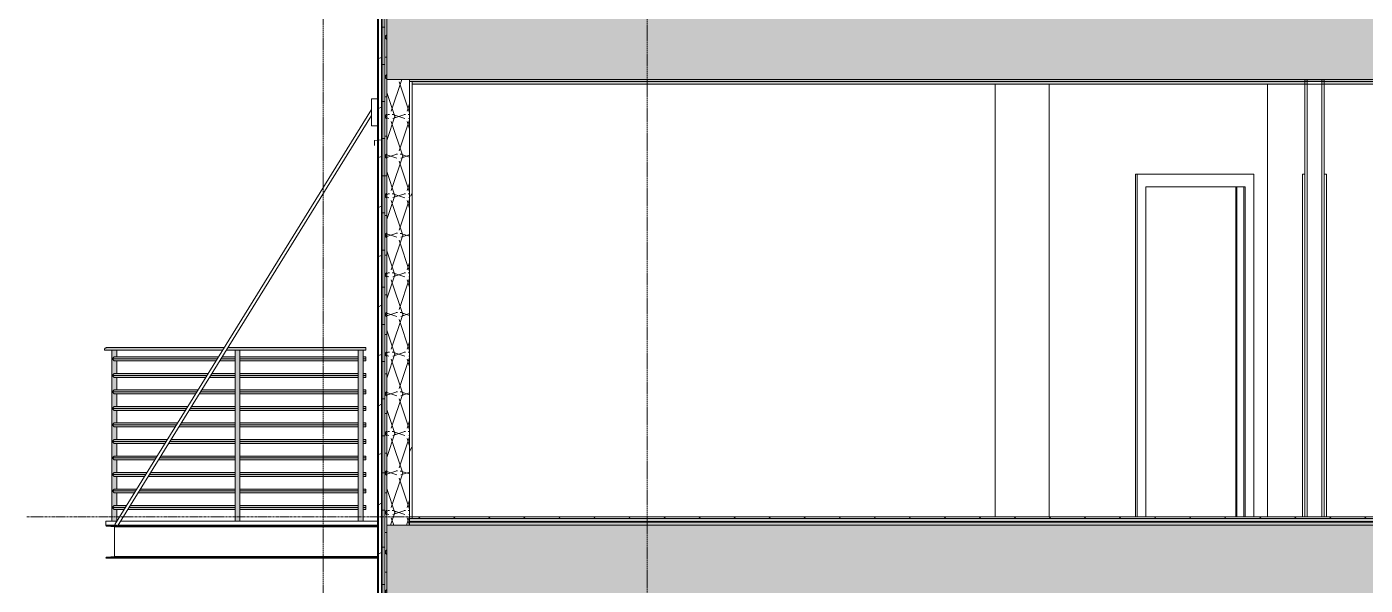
# Model space of a CAD drawing. Header units: inches. Extents: x -4168 to 1483, y -300 to 637.
# Drawn here: x -1138.5 to -814.3, y 119.4 to 254.7 of the extents above; entities that cross this region are included whole.
import ezdxf

# ---------------------------------------------------------------- set-up
doc = ezdxf.new("R2010")
doc.units = ezdxf.units.IN
doc.header["$MEASUREMENT"] = 0
doc.linetypes.add('Dash Dot 3_16_', pattern=[0.3125, 0.1875, -0.0625, 0, -0.0625])
doc.linetypes.add('Grid Line 1_2_', pattern=[0.875, 0.5, -0.125, 0.125, -0.125])
for name, color, linetype, lineweight in [('0-5', 10, 'Continuous', 5), ('0-6', 253, 'Continuous', 9), ('A-ANNO-SYMB-1', 150, 'Dash Dot 3_16_', 9), ('A-DOOR-2', 253, 'Continuous', 9), ('A-DOOR-FRAM-2', 253, 'Continuous', 9), ('A-FLOR-2', 8, 'Continuous', 5), ('A-FLOR-3', 251, 'Continuous', 5), ('A-FLOR-7', 192, 'Continuous', 9), ('A-FLOR-8', 55, 'Continuous', 9), ('A-FLOR-HRAL-1', 55, 'Continuous', 9), ('A-FLOR-HRAL-2', 7, 'Continuous', 9), ('A-FLOR-HRAL-3', 9, 'Continuous', 9), ('A-FLOR-LEVL-1', 51, 'Grid Line 1_2_', 9), ('A-FLOR-MCUT-2', 51, 'Continuous', 9), ('A-FLOR-PATT-1', 45, 'Continuous', 9), ('A-WALL-1', 253, 'Continuous', 9), ('A-WALL-10', 113, 'Continuous', 9), ('A-WALL-2', 53, 'Continuous', 13), ('A-WALL-3', 9, 'Continuous', 9), ('A-WALL-6', 55, 'Continuous', 9), ('A-WALL-7', 251, 'Continuous', 5), ('A-WALL-9', 50, 'Continuous', 9), ('A-WALL-PATT-2', 45, 'Continuous', 9), ('S-BEAM-4', 55, 'Continuous', 9)]:
    doc.layers.add(name, color=color, linetype=linetype, lineweight=lineweight)
pattern_1 = [(161.57, (100.2508, 147.113), (-3.8399538, -1.54e-05), [0, -27.322, 3.034, 0]), (18.43, (99.2908, 147.113), (-3.8399538, 1.54e-05), [0, -27.322, 3.034, 0]), (108.43, (100.2508, 147.113), (1.919622, -9.6005246), [9.106, -21.25]), (71.57, (99.2908, 147.113), (1.919622, 9.6005246), [9.106, -21.25])]
pattern_2 = [(0, (99.771, 146.633), (0, 4.798), []), (315, (99.7708, 146.633), (4.798427, 0), [6.786, -6.786]), (45, (99.7708, 146.633), (4.798427, 0), [6.786, -6.786])]
pattern_3 = [(0, (99.771, 146.633), (30.72, 7.68), [1.267, -21.773, 1.267, -21.773, -122.88]), (0, (99.771, 146.633), (30.72, 7.68), [-46.08, 1.267, -44.813, 1.267, -21.773, -53.76]), (0, (99.771, 146.633), (30.72, 7.68), [-115.2, 1.267, -14.093, 1.267, -37.133]), (120, (111.291, 150.473), (-22.011075, 22.7643), [1.267, -21.773, 1.267, -21.773, -122.88]), (120, (111.291, 150.473), (-22.011075, 22.7643), [-46.08, 1.267, -44.813, 1.267, -21.773, -53.76]), (120, (111.291, 150.473), (-22.011075, 22.7643), [-115.2, 1.267, -14.093, 1.267, -37.133]), (240, (115.131, 165.833), (-8.708925, -30.4443), [1.267, -21.773, 1.267, -21.773, -122.88]), (240, (115.131, 165.833), (-8.708925, -30.4443), [-46.08, 1.267, -44.813, 1.267, -21.773, -53.76]), (240, (115.131, 165.833), (-8.708925, -30.4443), [-115.2, 1.267, -14.093, 1.267, -37.133])]

# ---------------------------------------------------------------- blocks, each defined once
blk = doc.blocks.new('SWING - SINGLE - FLUSH - SWING - FLUSH - 2-10 x 6-8 - PRIVACY-3983845-BUILDING SECTION - EAST_WEST AT RAMP - LOOKING SOUTH')
at = {"layer": 'A-DOOR-FRAM-2'}
for p, q in [((-11894.06, 136), (-11894.06, 219)), ((-11894.06, 219), (-11893.56, 219)), ((-11888.81, 219), (-11888.31, 219)), ((-11888.31, 219), (-11888.31, 136))]:
    blk.add_line(p, q, dxfattribs=at)
blk = doc.blocks.new('SWING - SINGLE - FLUSH - SWING - FLUSH - 2-10 x 6-8 - PRIVACY-V77-BUILDING SECTION - EAST_WEST AT RAMP - LOOKING SOUTH')
at = {"layer": 'A-DOOR-2'}
blk.add_line((-11910.27, 136), (-11910.27, 216), dxfattribs=at)
at = {"layer": 'A-DOOR-FRAM-2'}
for p, q in [((-11934.49, 136), (-11934.49, 219)), ((-11934.49, 219), (-11934.13, 219)), ((-11934.13, 219), (-11934.13, 136)), ((-11905.85, 219), (-11934.13, 219)), ((-11905.85, 136), (-11905.85, 219)), ((-11932.01, 136), (-11932.01, 216)), ((-11932.01, 216), (-11907.97, 216)), ((-11908.32, 136), (-11908.32, 216)), ((-11907.97, 216), (-11907.97, 136))]:
    blk.add_line(p, q, dxfattribs=at)
blk = doc.blocks.new('CTR - 1st Phase - Unit Layouts_rvt-2-BUILDING SECTION - EAST_WEST AT RAMP - LOOKING SOUTH')
at = {"layer": 'A-WALL-1'}
for p, q in [((-11893.56, 241.87), (-11893.56, 136)), ((-11888.81, 241.87), (-11893.56, 241.87)), ((-11888.81, 136), (-11888.81, 241.87)), ((-11893.56, 136), (-11888.81, 136))]:
    blk.add_line(p, q, dxfattribs=at)
at = {"layer": 'A-WALL-2'}
for p, q in [((-11892.94, 136), (-11892.94, 241.87)), ((-11889.44, 136), (-11889.44, 241.87))]:
    blk.add_line(p, q, dxfattribs=at)
at = {"layer": 'A-WALL-3'}
for p, q in [((-11968.5, 240.87), (-11968.5, 136)), ((-11955.47, 136), (-11955.47, 240.87)), ((-11902.56, 136), (-11902.56, 240.87)), ((-11910, 136), (-11910, 216)), ((-11908.32, 216), (-11908.32, 136))]:
    blk.add_line(p, q, dxfattribs=at)
at = {"layer": '0-6'}
for name in ['SWING - SINGLE - FLUSH - SWING - FLUSH - 2-10 x 6-8 - PRIVACY-V77-BUILDING SECTION - EAST_WEST AT RAMP - LOOKING SOUTH', 'SWING - SINGLE - FLUSH - SWING - FLUSH - 2-10 x 6-8 - PRIVACY-3983845-BUILDING SECTION - EAST_WEST AT RAMP - LOOKING SOUTH']:
    blk.add_blockref(name, (0, 0), dxfattribs=at)
blk = doc.blocks.new('Basic Wall _ EXT - FIBER CEMENT - LARGE - ___-2505162-BUILDING SECTION - EAST_WEST AT RAMP - LOOKING SOUTH')
at = {"layer": 'A-WALL-9'}
blk.add_hatch(color=256, dxfattribs=at).paths.add_polyline_path([(-12118.81, 225.94), (-12118.81, 227.16), (-12118.84, 227.16), (-12118.84, 225.94)], flags=0)
at = {"layer": 'A-WALL-10'}
for p, q in [((-12117.12, 227.34), (-12118.84, 227.19)), ((-12118.84, 227.19), (-12118.84, 225.94)), ((-12118.81, 227.16), (-12117.09, 227.31)), ((-12118.81, 225.94), (-12118.81, 227.16)), ((-12117.09, 229.87), (-12117.12, 229.87)), ((-12117.12, 229.87), (-12117.12, 227.34)), ((-12118.84, 225.94), (-12118.81, 225.94))]:
    blk.add_line(p, q, dxfattribs=at)
at = {"layer": 'A-WALL-6'}
blk.add_line((-12117.09, 227.31), (-12117.09, 229.87), dxfattribs=at)
blk = doc.blocks.new('Railing - Baluster_01-2700443-BUILDING SECTION - EAST_WEST AT RAMP - LOOKING SOUTH')
at = {"layer": 'A-FLOR-HRAL-3'}
blk.add_hatch(color=256, dxfattribs=at).paths.add_polyline_path([(-12151.4, 267), (-12151.4, 308.4), (-12152.58, 308.4), (-12152.58, 267)], flags=0)
at = {"layer": 'A-FLOR-HRAL-1'}
for p, q in [((-12152.58, 267), (-12152.58, 308.4)), ((-12151.4, 308.4), (-12151.4, 267))]:
    blk.add_line(p, q, dxfattribs=at)
blk = doc.blocks.new('Railing - Baluster_01-V139-BUILDING SECTION - EAST_WEST AT RAMP - LOOKING SOUTH')
at = {"layer": 'A-FLOR-HRAL-3'}
blk.add_hatch(color=256, dxfattribs=at).paths.add_polyline_path([(-12182.43, 135), (-12181.25, 135), (-12181.27, 137.8), (-12181.84, 137.8), (-12182.31, 138.28), (-12181.84, 138.75), (-12181.25, 138.75), (-12181.27, 141.8), (-12181.84, 141.8), (-12182.31, 142.28), (-12181.84, 142.75), (-12181.25, 142.75), (-12181.27, 145.8), (-12181.84, 145.8), (-12182.31, 146.28), (-12181.84, 146.75), (-12181.25, 146.75), (-12181.27, 149.8), (-12181.84, 149.8), (-12182.31, 150.28), (-12181.84, 150.75), (-12181.25, 150.75), (-12181.27, 153.8), (-12181.84, 153.8), (-12182.31, 154.28), (-12181.84, 154.75), (-12181.25, 154.75), (-12181.27, 157.8), (-12181.84, 157.8), (-12182.31, 158.28), (-12181.84, 158.75), (-12181.25, 158.75), (-12181.27, 161.8), (-12181.84, 161.8), (-12182.31, 162.28), (-12181.84, 162.75), (-12181.25, 162.75), (-12181.27, 165.8), (-12181.84, 165.8), (-12182.31, 166.28), (-12181.84, 166.75), (-12181.25, 166.75), (-12181.25, 169.8), (-12181.84, 169.8), (-12182.31, 170.28), (-12181.84, 170.75), (-12181.25, 170.75), (-12181.25, 173.8), (-12181.84, 173.8), (-12182.31, 174.28), (-12181.84, 174.75), (-12181.25, 174.75), (-12181.25, 176.4), (-12182.43, 176.4), (-12182.43, 137.8)], flags=0)
at = {"layer": 'A-FLOR-HRAL-1'}
for p, q in [((-12182.43, 176.4), (-12182.43, 135)), ((-12181.25, 174.75), (-12181.25, 176.4)), ((-12181.25, 170.75), (-12181.25, 173.8)), ((-12181.25, 166.75), (-12181.25, 169.8)), ((-12181.25, 162.75), (-12181.25, 165.8)), ((-12181.25, 158.75), (-12181.25, 161.8)), ((-12181.25, 154.75), (-12181.25, 157.8)), ((-12181.25, 150.75), (-12181.25, 153.8)), ((-12181.25, 146.75), (-12181.25, 149.8)), ((-12181.25, 142.75), (-12181.25, 145.8)), ((-12181.25, 138.75), (-12181.25, 141.8)), ((-12181.25, 135), (-12181.25, 137.8))]:
    blk.add_line(p, q, dxfattribs=at)
blk = doc.blocks.new('Railing - Railing-3286869-BUILDING SECTION - EAST_WEST AT RAMP - LOOKING SOUTH')
at = {"layer": 'A-FLOR-HRAL-2'}
h = blk.add_hatch(color=256, dxfattribs=at)
h.paths.add_polyline_path([(-12121.54, 176.53), (-12120.95, 176.53), (-12120.95, 177), (-12154.37, 176.96), (-12154.63, 176.53), (-12122.41, 176.53)], flags=0)
h.paths.add_polyline_path([(-12161.85, 176.53), (-12155.51, 176.53), (-12155.22, 177), (-12183.85, 176.98), (-12184.06, 176.86), (-12184.19, 176.65), (-12184.2, 176.53), (-12181.25, 176.53)], flags=0)
h = blk.add_hatch(color=256, dxfattribs=at)
h.paths.add_polyline_path([(-12184.2, 176.4), (-12155.59, 176.4), (-12155.51, 176.53), (-12184.2, 176.53)], flags=0)
h.paths.add_polyline_path([(-12121.54, 176.4), (-12120.95, 176.4), (-12120.95, 176.53), (-12154.63, 176.53), (-12154.71, 176.4), (-12122.41, 176.4)], flags=0)
h = blk.add_hatch(color=256, dxfattribs=at)
h.paths.add_polyline_path([(-12152.58, 174.28), (-12152.58, 174.75), (-12155.73, 174.75), (-12156.02, 174.28)], flags=0)
h.paths.add_polyline_path([(-12181.25, 174.28), (-12156.91, 174.28), (-12156.61, 174.75), (-12181.84, 174.75), (-12182.31, 174.28)], flags=0)
h.paths.add_polyline_path([(-12120.95, 174.28), (-12120.95, 174.75), (-12121.54, 174.75), (-12121.54, 174.28)], flags=0)
h.paths.add_polyline_path([(-12122.72, 174.28), (-12122.72, 174.75), (-12151.4, 174.75), (-12151.4, 174.28)], flags=0)
h = blk.add_hatch(color=256, dxfattribs=at)
h.paths.add_polyline_path([(-12152.58, 173.8), (-12152.58, 174.28), (-12156.02, 174.28), (-12156.32, 173.8)], flags=0)
h.paths.add_polyline_path([(-12181.25, 173.8), (-12157.2, 173.8), (-12156.91, 174.28), (-12182.31, 174.28), (-12181.84, 173.8)], flags=0)
h.paths.add_polyline_path([(-12120.95, 173.8), (-12120.95, 174.28), (-12121.54, 174.28), (-12121.54, 173.8)], flags=0)
h.paths.add_polyline_path([(-12122.72, 173.8), (-12122.72, 174.28), (-12151.4, 174.28), (-12151.4, 173.8)], flags=0)
h = blk.add_hatch(color=256, dxfattribs=at)
h.paths.add_polyline_path([(-12152.58, 170.28), (-12152.58, 170.75), (-12158.2, 170.75), (-12158.49, 170.28)], flags=0)
h.paths.add_polyline_path([(-12120.95, 170.28), (-12120.95, 170.75), (-12121.54, 170.75), (-12121.54, 170.28)], flags=0)
h.paths.add_polyline_path([(-12181.25, 170.28), (-12159.38, 170.28), (-12159.08, 170.75), (-12181.84, 170.75), (-12182.31, 170.28)], flags=0)
h.paths.add_polyline_path([(-12122.72, 170.28), (-12122.72, 170.75), (-12151.4, 170.75), (-12151.4, 170.28)], flags=0)
h = blk.add_hatch(color=256, dxfattribs=at)
h.paths.add_polyline_path([(-12120.95, 169.8), (-12120.95, 170.28), (-12121.54, 170.28), (-12121.54, 169.8)], flags=0)
h.paths.add_polyline_path([(-12181.84, 169.8), (-12159.67, 169.8), (-12159.38, 170.28), (-12182.31, 170.28)], flags=0)
h.paths.add_polyline_path([(-12151.4, 169.8), (-12122.72, 169.8), (-12122.72, 170.28), (-12151.4, 170.28)], flags=0)
h.paths.add_polyline_path([(-12152.58, 169.8), (-12152.58, 170.28), (-12158.49, 170.28), (-12158.79, 169.8)], flags=0)
h = blk.add_hatch(color=256, dxfattribs=at)
h.paths.add_polyline_path([(-12121.54, 166.28), (-12120.95, 166.28), (-12120.95, 166.75), (-12121.54, 166.75)], flags=0)
h.paths.add_polyline_path([(-12181.67, 166.28), (-12161.85, 166.28), (-12161.55, 166.75), (-12181.84, 166.75), (-12182.31, 166.28)], flags=0)
h.paths.add_polyline_path([(-12151.4, 166.28), (-12122.72, 166.28), (-12122.72, 166.75), (-12151.4, 166.75)], flags=0)
h.paths.add_polyline_path([(-12152.58, 166.28), (-12152.58, 166.75), (-12160.67, 166.75), (-12160.96, 166.28)], flags=0)
h = blk.add_hatch(color=256, dxfattribs=at)
h.paths.add_polyline_path([(-12121.54, 165.8), (-12120.95, 165.8), (-12120.95, 166.28), (-12121.54, 166.28)], flags=0)
h.paths.add_polyline_path([(-12181.84, 165.8), (-12162.14, 165.8), (-12161.85, 166.28), (-12182.31, 166.28)], flags=0)
h.paths.add_polyline_path([(-12151.4, 165.8), (-12122.72, 165.8), (-12122.72, 166.28), (-12151.4, 166.28)], flags=0)
h.paths.add_polyline_path([(-12161.26, 165.8), (-12152.58, 165.8), (-12152.58, 166.28), (-12160.96, 166.28)], flags=0)
h = blk.add_hatch(color=256, dxfattribs=at)
h.paths.add_polyline_path([(-12121.54, 162.28), (-12120.95, 162.28), (-12120.95, 162.75), (-12121.54, 162.75)], flags=0)
h.paths.add_polyline_path([(-12181.67, 162.28), (-12164.32, 162.28), (-12164.02, 162.75), (-12181.84, 162.75), (-12182.31, 162.28)], flags=0)
h.paths.add_polyline_path([(-12151.4, 162.28), (-12122.72, 162.28), (-12122.72, 162.75), (-12151.4, 162.75)], flags=0)
h.paths.add_polyline_path([(-12152.58, 162.28), (-12152.58, 162.75), (-12163.14, 162.75), (-12163.44, 162.28), (-12161.85, 162.28)], flags=0)
h = blk.add_hatch(color=256, dxfattribs=at)
h.paths.add_polyline_path([(-12181.12, 161.8), (-12164.61, 161.8), (-12164.32, 162.28), (-12182.31, 162.28), (-12181.84, 161.8), (-12181.19, 161.8)], flags=0)
h.paths.add_polyline_path([(-12120.95, 161.8), (-12120.95, 162.28), (-12121.54, 162.28), (-12121.54, 161.8)], flags=0)
h.paths.add_polyline_path([(-12122.72, 161.8), (-12122.72, 162.28), (-12151.4, 162.28), (-12151.4, 161.8)], flags=0)
h.paths.add_polyline_path([(-12152.58, 161.8), (-12152.58, 162.28), (-12163.44, 162.28), (-12163.73, 161.8), (-12161.85, 161.8)], flags=0)
h = blk.add_hatch(color=256, dxfattribs=at)
h.paths.add_polyline_path([(-12121.54, 158.28), (-12120.95, 158.28), (-12120.95, 158.75), (-12121.54, 158.75)], flags=0)
h.paths.add_polyline_path([(-12181.67, 158.28), (-12166.79, 158.28), (-12166.49, 158.75), (-12181.84, 158.75), (-12182.31, 158.28)], flags=0)
h.paths.add_polyline_path([(-12151.4, 158.28), (-12122.72, 158.28), (-12122.72, 158.75), (-12151.4, 158.75)], flags=0)
h.paths.add_polyline_path([(-12161.85, 158.28), (-12152.58, 158.28), (-12152.58, 158.75), (-12165.61, 158.75), (-12165.91, 158.28)], flags=0)
h = blk.add_hatch(color=256, dxfattribs=at)
h.paths.add_polyline_path([(-12121.54, 157.8), (-12120.95, 157.8), (-12120.95, 158.28), (-12121.54, 158.28)], flags=0)
h.paths.add_polyline_path([(-12181.67, 157.8), (-12167.08, 157.8), (-12166.79, 158.28), (-12182.31, 158.28), (-12181.84, 157.8)], flags=0)
h.paths.add_polyline_path([(-12151.4, 157.8), (-12122.72, 157.8), (-12122.72, 158.28), (-12151.4, 158.28)], flags=0)
h.paths.add_polyline_path([(-12161.85, 157.8), (-12152.58, 157.8), (-12152.58, 158.28), (-12165.91, 158.28), (-12166.2, 157.8)], flags=0)
h = blk.add_hatch(color=256, dxfattribs=at)
h.paths.add_polyline_path([(-12181.12, 154.28), (-12169.26, 154.28), (-12168.97, 154.75), (-12181.84, 154.75), (-12182.31, 154.28), (-12181.19, 154.28)], flags=0)
h.paths.add_polyline_path([(-12120.95, 154.28), (-12120.95, 154.75), (-12121.54, 154.75), (-12121.54, 154.28)], flags=0)
h.paths.add_polyline_path([(-12122.72, 154.28), (-12122.72, 154.75), (-12151.4, 154.75), (-12151.4, 154.28)], flags=0)
h.paths.add_polyline_path([(-12152.58, 154.28), (-12152.58, 154.75), (-12168.08, 154.75), (-12168.38, 154.28), (-12161.85, 154.28)], flags=0)
h = blk.add_hatch(color=256, dxfattribs=at)
h.paths.add_polyline_path([(-12121.54, 153.8), (-12120.95, 153.8), (-12120.95, 154.28), (-12121.54, 154.28)], flags=0)
h.paths.add_polyline_path([(-12181.67, 153.8), (-12169.55, 153.8), (-12169.26, 154.28), (-12182.31, 154.28), (-12181.84, 153.8)], flags=0)
h.paths.add_polyline_path([(-12122.72, 153.8), (-12122.72, 154.28), (-12151.4, 154.28), (-12151.4, 153.8)], flags=0)
h.paths.add_polyline_path([(-12152.58, 153.8), (-12152.58, 154.28), (-12168.38, 154.28), (-12168.67, 153.8), (-12161.85, 153.8)], flags=0)
h = blk.add_hatch(color=256, dxfattribs=at)
h.paths.add_polyline_path([(-12181.12, 150.28), (-12171.73, 150.28), (-12171.44, 150.75), (-12181.84, 150.75), (-12182.31, 150.28), (-12181.19, 150.28)], flags=0)
h.paths.add_polyline_path([(-12120.95, 150.28), (-12120.95, 150.75), (-12121.54, 150.75), (-12121.54, 150.28)], flags=0)
h.paths.add_polyline_path([(-12151.4, 150.28), (-12122.72, 150.28), (-12122.72, 150.75), (-12151.4, 150.75)], flags=0)
h.paths.add_polyline_path([(-12161.85, 150.28), (-12152.58, 150.28), (-12152.58, 150.75), (-12170.55, 150.75), (-12170.85, 150.28)], flags=0)
h = blk.add_hatch(color=256, dxfattribs=at)
h.paths.add_polyline_path([(-12121.54, 149.8), (-12120.95, 149.8), (-12120.95, 150.28), (-12121.54, 150.28)], flags=0)
h.paths.add_polyline_path([(-12181.67, 149.8), (-12172.02, 149.8), (-12171.73, 150.28), (-12182.31, 150.28), (-12181.84, 149.8)], flags=0)
h.paths.add_polyline_path([(-12122.72, 149.8), (-12122.72, 150.28), (-12151.4, 150.28), (-12151.4, 149.8)], flags=0)
h.paths.add_polyline_path([(-12152.58, 149.8), (-12152.58, 150.28), (-12170.85, 150.28), (-12171.14, 149.8), (-12161.85, 149.8)], flags=0)
h = blk.add_hatch(color=256, dxfattribs=at)
h.paths.add_polyline_path([(-12121.54, 146.28), (-12120.95, 146.28), (-12120.95, 146.75), (-12121.54, 146.75)], flags=0)
h.paths.add_polyline_path([(-12181.67, 146.28), (-12174.2, 146.28), (-12173.91, 146.75), (-12181.84, 146.75), (-12182.31, 146.28)], flags=0)
h.paths.add_polyline_path([(-12151.4, 146.28), (-12122.72, 146.28), (-12122.72, 146.75), (-12151.4, 146.75)], flags=0)
h.paths.add_polyline_path([(-12161.85, 146.28), (-12152.58, 146.28), (-12152.58, 146.75), (-12173.02, 146.75), (-12173.32, 146.28)], flags=0)
h = blk.add_hatch(color=256, dxfattribs=at)
h.paths.add_polyline_path([(-12120.95, 145.8), (-12120.95, 146.28), (-12121.54, 146.28), (-12121.54, 145.8)], flags=0)
h.paths.add_polyline_path([(-12181.67, 145.8), (-12174.49, 145.8), (-12174.2, 146.28), (-12182.31, 146.28), (-12181.84, 145.8)], flags=0)
h.paths.add_polyline_path([(-12122.72, 145.8), (-12122.72, 146.28), (-12151.4, 146.28), (-12151.4, 145.8)], flags=0)
h.paths.add_polyline_path([(-12152.58, 145.8), (-12152.58, 146.28), (-12173.32, 146.28), (-12173.61, 145.8), (-12161.85, 145.8)], flags=0)
h = blk.add_hatch(color=256, dxfattribs=at)
h.paths.add_polyline_path([(-12181.12, 142.28), (-12176.67, 142.28), (-12176.38, 142.75), (-12181.84, 142.75), (-12182.31, 142.28), (-12181.19, 142.28)], flags=0)
h.paths.add_polyline_path([(-12120.95, 142.28), (-12120.95, 142.75), (-12121.54, 142.75), (-12121.54, 142.28)], flags=0)
h.paths.add_polyline_path([(-12122.72, 142.28), (-12122.72, 142.75), (-12151.4, 142.75), (-12151.4, 142.28)], flags=0)
h.paths.add_polyline_path([(-12161.85, 142.28), (-12152.58, 142.28), (-12152.58, 142.75), (-12175.5, 142.75), (-12175.79, 142.28)], flags=0)
h = blk.add_hatch(color=256, dxfattribs=at)
h.paths.add_polyline_path([(-12121.54, 141.8), (-12120.95, 141.8), (-12120.95, 142.28), (-12121.54, 142.28)], flags=0)
h.paths.add_polyline_path([(-12181.67, 141.8), (-12176.96, 141.8), (-12176.67, 142.28), (-12182.31, 142.28), (-12181.84, 141.8)], flags=0)
h.paths.add_polyline_path([(-12151.4, 141.8), (-12122.72, 141.8), (-12122.72, 142.28), (-12151.4, 142.28)], flags=0)
h.paths.add_polyline_path([(-12152.58, 141.8), (-12152.58, 142.28), (-12175.79, 142.28), (-12176.08, 141.8), (-12161.85, 141.8)], flags=0)
h = blk.add_hatch(color=256, dxfattribs=at)
h.paths.add_polyline_path([(-12181.19, 138.28), (-12179.14, 138.28), (-12178.85, 138.75), (-12181.84, 138.75), (-12182.31, 138.28), (-12181.25, 138.28)], flags=0)
h.paths.add_polyline_path([(-12120.95, 138.28), (-12120.95, 138.75), (-12121.54, 138.75), (-12121.54, 138.28)], flags=0)
h.paths.add_polyline_path([(-12122.72, 138.28), (-12122.72, 138.75), (-12151.4, 138.75), (-12151.4, 138.28)], flags=0)
h.paths.add_polyline_path([(-12152.58, 138.28), (-12152.58, 138.75), (-12177.97, 138.75), (-12178.26, 138.28), (-12161.85, 138.28)], flags=0)
h = blk.add_hatch(color=256, dxfattribs=at)
h.paths.add_polyline_path([(-12121.54, 137.8), (-12120.95, 137.8), (-12120.95, 138.28), (-12121.54, 138.28)], flags=0)
h.paths.add_polyline_path([(-12181.84, 137.8), (-12179.43, 137.8), (-12179.14, 138.28), (-12182.31, 138.28)], flags=0)
h.paths.add_polyline_path([(-12151.4, 137.8), (-12122.72, 137.8), (-12122.72, 138.28), (-12151.4, 138.28)], flags=0)
h.paths.add_polyline_path([(-12161.85, 137.8), (-12152.58, 137.8), (-12152.58, 138.28), (-12178.26, 138.28), (-12178.55, 137.8)], flags=0)
at = {"layer": 'A-FLOR-HRAL-1'}
for p, q in [((-12184.2, 176.4), (-12184.2, 176.53)), ((-12155.58, 176.4), (-12184.2, 176.4)), ((-12155.21, 177), (-12183.73, 177)), ((-12120.95, 176.4), (-12154.72, 176.4)), ((-12120.95, 177), (-12154.36, 177)), ((-12120.95, 177), (-12120.95, 176.53)), ((-12120.95, 176.53), (-12120.95, 176.4)), ((-12182.31, 174.28), (-12181.84, 174.75)), ((-12181.84, 173.8), (-12182.31, 174.28)), ((-12156.91, 174.28), (-12182.31, 174.28)), ((-12181.84, 174.75), (-12156.61, 174.75)), ((-12157.2, 173.8), (-12181.84, 173.8)), ((-12152.58, 173.8), (-12156.32, 173.8)), ((-12152.58, 174.28), (-12156.03, 174.28)), ((-12155.74, 174.75), (-12152.58, 174.75)), ((-12151.4, 174.75), (-12122.72, 174.75)), ((-12122.72, 174.28), (-12151.4, 174.28)), ((-12122.72, 173.8), (-12151.4, 173.8)), ((-12121.54, 174.75), (-12120.95, 174.75)), ((-12120.95, 174.28), (-12121.54, 174.28)), ((-12120.95, 173.8), (-12121.54, 173.8)), ((-12120.95, 174.75), (-12120.95, 174.28)), ((-12120.95, 174.28), (-12120.95, 173.8)), ((-12182.31, 170.28), (-12181.84, 170.75)), ((-12181.84, 169.8), (-12182.31, 170.28)), ((-12159.38, 170.28), (-12182.31, 170.28)), ((-12181.84, 170.75), (-12159.08, 170.75)), ((-12159.67, 169.8), (-12181.84, 169.8)), ((-12152.58, 169.8), (-12158.79, 169.8)), ((-12152.58, 170.28), (-12158.5, 170.28)), ((-12158.21, 170.75), (-12152.58, 170.75)), ((-12151.4, 170.75), (-12122.72, 170.75)), ((-12122.72, 170.28), (-12151.4, 170.28)), ((-12122.72, 169.8), (-12151.4, 169.8)), ((-12121.54, 170.75), (-12120.95, 170.75)), ((-12120.95, 170.28), (-12121.54, 170.28)), ((-12120.95, 169.8), (-12121.54, 169.8)), ((-12120.95, 170.75), (-12120.95, 170.28)), ((-12120.95, 170.28), (-12120.95, 169.8)), ((-12182.31, 166.28), (-12181.84, 166.75)), ((-12181.84, 165.8), (-12182.31, 166.28)), ((-12161.85, 166.28), (-12182.31, 166.28)), ((-12181.84, 166.75), (-12161.55, 166.75)), ((-12162.14, 165.8), (-12181.84, 165.8)), ((-12152.58, 165.8), (-12161.26, 165.8)), ((-12152.58, 166.28), (-12160.97, 166.28)), ((-12160.68, 166.75), (-12152.58, 166.75)), ((-12151.4, 166.75), (-12122.72, 166.75)), ((-12122.72, 166.28), (-12151.4, 166.28)), ((-12122.72, 165.8), (-12151.4, 165.8)), ((-12121.54, 166.75), (-12120.95, 166.75)), ((-12120.95, 166.28), (-12121.54, 166.28)), ((-12120.95, 165.8), (-12121.54, 165.8)), ((-12120.95, 166.75), (-12120.95, 166.28)), ((-12120.95, 166.28), (-12120.95, 165.8)), ((-12182.31, 162.28), (-12181.84, 162.75)), ((-12181.84, 161.8), (-12182.31, 162.28)), ((-12164.32, 162.28), (-12182.31, 162.28)), ((-12181.84, 162.75), (-12164.02, 162.75)), ((-12152.58, 162.28), (-12163.44, 162.28)), ((-12163.15, 162.75), (-12152.58, 162.75)), ((-12151.4, 162.75), (-12122.72, 162.75)), ((-12122.72, 162.28), (-12151.4, 162.28)), ((-12121.54, 162.75), (-12120.95, 162.75)), ((-12120.95, 162.28), (-12121.54, 162.28)), ((-12120.95, 162.75), (-12120.95, 162.28)), ((-12120.95, 162.28), (-12120.95, 161.8)), ((-12164.61, 161.8), (-12181.84, 161.8)), ((-12152.58, 161.8), (-12163.73, 161.8)), ((-12122.72, 161.8), (-12151.4, 161.8)), ((-12120.95, 161.8), (-12121.54, 161.8)), ((-12182.31, 158.28), (-12181.84, 158.75)), ((-12181.84, 157.8), (-12182.31, 158.28)), ((-12166.79, 158.28), (-12182.31, 158.28)), ((-12181.84, 158.75), (-12166.49, 158.75)), ((-12167.08, 157.8), (-12181.84, 157.8)), ((-12152.58, 157.8), (-12166.2, 157.8)), ((-12152.58, 158.28), (-12165.91, 158.28)), ((-12165.62, 158.75), (-12152.58, 158.75)), ((-12151.4, 158.75), (-12122.72, 158.75)), ((-12122.72, 158.28), (-12151.4, 158.28)), ((-12122.72, 157.8), (-12151.4, 157.8)), ((-12121.54, 158.75), (-12120.95, 158.75)), ((-12120.95, 158.28), (-12121.54, 158.28)), ((-12120.95, 157.8), (-12121.54, 157.8)), ((-12120.95, 158.75), (-12120.95, 158.28)), ((-12120.95, 158.28), (-12120.95, 157.8)), ((-12182.31, 154.28), (-12181.84, 154.75)), ((-12181.84, 153.8), (-12182.31, 154.28)), ((-12169.26, 154.28), (-12182.31, 154.28)), ((-12181.84, 154.75), (-12168.97, 154.75)), ((-12169.55, 153.8), (-12181.84, 153.8)), ((-12152.58, 153.8), (-12168.67, 153.8)), ((-12152.58, 154.28), (-12168.38, 154.28)), ((-12168.09, 154.75), (-12152.58, 154.75)), ((-12151.4, 154.75), (-12122.72, 154.75)), ((-12122.72, 154.28), (-12151.4, 154.28)), ((-12122.72, 153.8), (-12151.4, 153.8)), ((-12121.54, 154.75), (-12120.95, 154.75)), ((-12120.95, 154.28), (-12121.54, 154.28)), ((-12120.95, 153.8), (-12121.54, 153.8)), ((-12120.95, 154.75), (-12120.95, 154.28)), ((-12120.95, 154.28), (-12120.95, 153.8)), ((-12182.31, 150.28), (-12181.84, 150.75)), ((-12181.84, 149.8), (-12182.31, 150.28)), ((-12171.73, 150.28), (-12182.31, 150.28)), ((-12181.84, 150.75), (-12171.44, 150.75)), ((-12172.02, 149.8), (-12181.84, 149.8)), ((-12152.58, 149.8), (-12171.14, 149.8)), ((-12152.58, 150.28), (-12170.85, 150.28)), ((-12170.56, 150.75), (-12152.58, 150.75)), ((-12151.4, 150.75), (-12122.72, 150.75)), ((-12122.72, 150.28), (-12151.4, 150.28)), ((-12122.72, 149.8), (-12151.4, 149.8)), ((-12121.54, 150.75), (-12120.95, 150.75)), ((-12120.95, 150.28), (-12121.54, 150.28)), ((-12120.95, 149.8), (-12121.54, 149.8)), ((-12120.95, 150.75), (-12120.95, 150.28)), ((-12120.95, 150.28), (-12120.95, 149.8)), ((-12182.31, 146.28), (-12181.84, 146.75)), ((-12181.84, 145.8), (-12182.31, 146.28)), ((-12174.2, 146.28), (-12182.31, 146.28)), ((-12181.84, 146.75), (-12173.91, 146.75)), ((-12152.58, 146.28), (-12173.32, 146.28)), ((-12173.03, 146.75), (-12152.58, 146.75)), ((-12151.4, 146.75), (-12122.72, 146.75)), ((-12122.72, 146.28), (-12151.4, 146.28)), ((-12121.54, 146.75), (-12120.95, 146.75)), ((-12120.95, 146.28), (-12121.54, 146.28)), ((-12120.95, 146.75), (-12120.95, 146.28)), ((-12120.95, 146.28), (-12120.95, 145.8)), ((-12182.31, 142.28), (-12181.84, 142.75)), ((-12174.49, 145.8), (-12181.84, 145.8)), ((-12181.84, 142.75), (-12176.38, 142.75)), ((-12175.5, 142.75), (-12152.58, 142.75)), ((-12152.58, 145.8), (-12173.61, 145.8)), ((-12122.72, 145.8), (-12151.4, 145.8)), ((-12151.4, 142.75), (-12122.72, 142.75)), ((-12120.95, 145.8), (-12121.54, 145.8)), ((-12121.54, 142.75), (-12120.95, 142.75)), ((-12120.95, 142.75), (-12120.95, 142.28)), ((-12181.84, 141.8), (-12182.31, 142.28)), ((-12176.67, 142.28), (-12182.31, 142.28)), ((-12176.96, 141.8), (-12181.84, 141.8)), ((-12152.58, 141.8), (-12176.08, 141.8)), ((-12152.58, 142.28), (-12175.79, 142.28)), ((-12122.72, 142.28), (-12151.4, 142.28)), ((-12122.72, 141.8), (-12151.4, 141.8)), ((-12120.95, 142.28), (-12121.54, 142.28)), ((-12120.95, 141.8), (-12121.54, 141.8)), ((-12120.95, 142.28), (-12120.95, 141.8)), ((-12182.31, 138.28), (-12181.84, 138.75)), ((-12181.84, 137.8), (-12182.31, 138.28)), ((-12179.14, 138.28), (-12182.31, 138.28)), ((-12181.84, 138.75), (-12178.85, 138.75)), ((-12179.43, 137.8), (-12181.84, 137.8)), ((-12152.58, 137.8), (-12178.55, 137.8)), ((-12152.58, 138.28), (-12178.26, 138.28)), ((-12177.97, 138.75), (-12152.58, 138.75)), ((-12151.4, 138.75), (-12122.72, 138.75)), ((-12122.72, 138.28), (-12151.4, 138.28)), ((-12122.72, 137.8), (-12151.4, 137.8)), ((-12121.54, 138.75), (-12120.95, 138.75)), ((-12120.95, 138.28), (-12121.54, 138.28)), ((-12120.95, 137.8), (-12121.54, 137.8)), ((-12120.95, 138.75), (-12120.95, 138.28)), ((-12120.95, 138.28), (-12120.95, 137.8))]:
    blk.add_line(p, q, dxfattribs=at)
blk.add_open_spline([(-12184.2, 176.53), (-12184.2, 176.57), (-12184.19, 176.63), (-12184.17, 176.71), (-12184.14, 176.76), (-12184.11, 176.81), (-12184.08, 176.84), (-12184.06, 176.87), (-12184.02, 176.9), (-12183.97, 176.93), (-12183.94, 176.95), (-12183.9, 176.97), (-12183.83, 176.99), (-12183.77, 177), (-12183.73, 177)], degree=3, knots=[0, 0, 0, 0, 0.166667, 0.25, 0.333333, 0.416667, 0.458333, 0.5, 0.583333, 0.666667, 0.708333, 0.75, 0.833333, 1, 1, 1, 1], dxfattribs=at)
for name, p in [('Railing - Baluster_01-V139-BUILDING SECTION - EAST_WEST AT RAMP - LOOKING SOUTH', (0, 0)), ('Railing - Baluster_01-2700443-BUILDING SECTION - EAST_WEST AT RAMP - LOOKING SOUTH', (0, -132)), ('Railing - Baluster_01-2700443-BUILDING SECTION - EAST_WEST AT RAMP - LOOKING SOUTH', (29.85, -132))]:
    blk.add_blockref(name, p)
blk = doc.blocks.new('Walls 16 - Walls 1-3286823-BUILDING SECTION - EAST_WEST AT RAMP - LOOKING SOUTH')
at = {"layer": 'S-BEAM-4'}
for p, q in [((-12118.09, 237.25), (-12119.58, 237.25)), ((-12119.58, 234), (-12119.58, 237.25)), ((-12119.58, 234.71), (-12181.67, 134.18)), ((-12119.58, 230.75), (-12119.58, 234)), ((-12181.03, 133.79), (-12119.58, 233.28)), ((-12119.58, 230.75), (-12118.09, 230.75)), ((-12181.35, 133.99), (-12181.67, 134.18)), ((-12181.03, 133.79), (-12181.35, 133.99))]:
    blk.add_line(p, q, dxfattribs=at)
blk = doc.blocks.new('Walls 19 - Walls 3-3286838-BUILDING SECTION - EAST_WEST AT RAMP - LOOKING SOUTH')
at = {"layer": 'A-WALL-6'}
for p, q in [((-12181.37, 134), (-12183.84, 134)), ((-12183.57, 133.73), (-12118.09, 133.73)), ((-12181.8, 133.61), (-12183.57, 133.73)), ((-12118.96, 133.73), (-12183.57, 133.73)), ((-12181.8, 126.39), (-12181.8, 133.61)), ((-12118.09, 133.61), (-12181.8, 133.61)), ((-12118.09, 134), (-12180.9, 134)), ((-12118.96, 133.73), (-12118.09, 133.67)), ((-12183.84, 126), (-12118.09, 126)), ((-12183.57, 126.27), (-12181.8, 126.39)), ((-12118.09, 126.27), (-12183.57, 126.27)), ((-12118.96, 126.27), (-12183.57, 126.27)), ((-12118.09, 126.39), (-12181.8, 126.39)), ((-12118.09, 126.33), (-12118.96, 126.27))]:
    blk.add_line(p, q, dxfattribs=at)
for centre, start, end in [((-12118.96, 134), 240, 270), ((-12118.96, 126), 90, 120)]:
    blk.add_arc(centre, 0.273, start, end, dxfattribs=at)
for points, knots in [([(-12183.57, 133.73), (-12183.59, 133.73), (-12183.63, 133.73), (-12183.67, 133.75), (-12183.7, 133.76), (-12183.72, 133.77), (-12183.74, 133.79), (-12183.76, 133.8), (-12183.77, 133.82), (-12183.79, 133.84), (-12183.8, 133.86), (-12183.82, 133.9), (-12183.83, 133.94), (-12183.84, 133.98), (-12183.84, 134)], [0, 0, 0, 0, 0.166667, 0.25, 0.333333, 0.375, 0.416667, 0.5, 0.541667, 0.583333, 0.666667, 0.75, 0.833333, 1, 1, 1, 1]), ([(-12183.84, 126), (-12183.84, 126.02), (-12183.83, 126.06), (-12183.82, 126.1), (-12183.8, 126.14), (-12183.79, 126.16), (-12183.77, 126.18), (-12183.76, 126.2), (-12183.73, 126.22), (-12183.71, 126.23), (-12183.69, 126.25), (-12183.67, 126.25), (-12183.63, 126.27), (-12183.59, 126.27), (-12183.57, 126.27)], [0, 0, 0, 0, 0.166667, 0.25, 0.333333, 0.416667, 0.458333, 0.5, 0.583333, 0.666667, 0.708333, 0.75, 0.833333, 1, 1, 1, 1])]:
    blk.add_open_spline(points, degree=3, knots=knots, dxfattribs=at)

msp = doc.modelspace()

# ---------------------------------------------------------------- hatches: boundary and pattern name
at = {"layer": 'A-FLOR-2'}
h = msp.add_hatch(color=256, dxfattribs=at)
h.paths.add_polyline_path([(-869.7436, 134.75), (-774.4226, 134.75), (-774.4226, 134.875), (-1045.7726, 134.875), (-1045.7726, 134.75), (-978.9823, 134.75), (-886.154, 134.75)], flags=0)
h.paths.add_polyline_path([(756.0367, 134.75), (1076.1274, 134.75), (1076.1274, 134.875), (568.7335, 134.875), (-365.9976, 134.875), (-365.9976, 134.75), (125.1207, 134.75), (720.4149, 134.75)], flags=0)
at = {"layer": 'A-FLOR-3'}
h = msp.add_hatch(color=256, dxfattribs=at)
h.paths.add_polyline_path([(-589.5888, 241.5), (-488.8726, 241.5), (-488.8726, 242), (-682.6226, 242), (-682.6226, 241.5), (-594.0476, 241.5)], flags=0)
h.paths.add_polyline_path([(-1045.1476, 241.5), (-828.3726, 241.5), (-828.3726, 241.875), (-824.8726, 241.875), (-824.8726, 241.5), (-688.1226, 241.5), (-688.1226, 242), (-1045.7726, 242), (-1045.7726, 241.5)], flags=0)
h.paths.add_polyline_path([(-91.7566, 241.5), (1076.1274, 241.5), (1076.1274, 242), (-365.9976, 242), (-365.9976, 241.5), (-101.6147, 241.5)], flags=0)
at = {"layer": 'A-FLOR-PATT-1'}
h = msp.add_hatch(dxfattribs=at)
h.set_pattern_fill('FP_20', color=256, style=0, pattern_type=2)
h.set_pattern_definition(pattern_1)
h.paths.add_polyline_path([(-1045.7726, 242), (-488.8726, 242), (-488.8726, 266), (-1051.2726, 266), (-1051.2726, 242)], flags=0)
h.paths.add_polyline_path([(682.1013, 242), (1081.6274, 242), (1081.6274, 266), (-365.9976, 266), (-365.9976, 242), (677.1722, 242)], flags=0)
h = msp.add_hatch(dxfattribs=at)
h.set_pattern_fill('FP_24', color=256, style=0, pattern_type=2)
h.set_pattern_definition(pattern_3)
h.paths.add_polyline_path([(-1045.1476, 240.875), (-828.3726, 240.875), (-828.3726, 241.5), (-1045.1476, 241.5)], flags=0)
h.paths.add_polyline_path([(-491.0082, 240.875), (-488.8726, 240.875), (-488.8726, 241.5), (-682.6226, 241.5), (-682.6226, 240.875), (-495.6101, 240.875)], flags=0)
h.paths.add_polyline_path([(-824.8726, 240.875), (-688.1226, 240.875), (-688.1226, 241.5), (-824.8726, 241.5), (-824.8726, 241.2525)], flags=0)
h.paths.add_polyline_path([(-365.9976, 240.875), (1075.5024, 240.875), (1075.5024, 241.5), (-365.9976, 241.5)], flags=0)
h = msp.add_hatch(dxfattribs=at)
h.set_pattern_fill('FP_20', color=256, style=0, pattern_type=2)
h.set_pattern_definition(pattern_1)
h.paths.add_polyline_path([(-1051.2726, 110), (-774.4226, 110), (-774.4226, 134), (-1051.2726, 134), (-1051.2726, 120.222)], flags=0)
h.paths.add_polyline_path([(-365.9976, 110), (1081.6274, 110), (1081.6274, 134), (-365.9976, 134), (-365.9976, 114.2394)], flags=0)
h = msp.add_hatch(dxfattribs=at)
h.set_pattern_fill('FP_22', color=256, style=0, pattern_type=2)
h.set_pattern_definition([(0, (99.771, 146.633), (15.36, 3.84), [1.267, -10.253, 1.267, -10.253, -61.44]), (0, (99.771, 146.633), (15.36, 3.84), [-23.04, 1.267, -21.773, 1.267, -10.253, -26.88]), (0, (99.771, 146.633), (15.36, 3.84), [-57.6, 1.267, -6.413, 1.267, -17.933]), (120, (105.531, 148.553), (-11.005538, 11.38215), [1.267, -10.253, 1.267, -10.253, -61.44]), (120, (105.531, 148.553), (-11.005538, 11.38215), [-23.04, 1.267, -21.773, 1.267, -10.253, -26.88]), (120, (105.531, 148.553), (-11.005538, 11.38215), [-57.6, 1.267, -6.413, 1.267, -17.933]), (240, (107.451, 156.233), (-4.354462, -15.22215), [1.267, -10.253, 1.267, -10.253, -61.44]), (240, (107.451, 156.233), (-4.354462, -15.22215), [-23.04, 1.267, -21.773, 1.267, -10.253, -26.88]), (240, (107.451, 156.233), (-4.354462, -15.22215), [-57.6, 1.267, -6.413, 1.267, -17.933])])
h.paths.add_polyline_path([(-867.7991, 134.875), (-774.4226, 134.875), (-774.4226, 135.625), (-1045.7726, 135.625), (-1045.7726, 134.875), (-869.7436, 134.875)], flags=0)
h.paths.add_polyline_path([(798.3524, 134.875), (1076.1274, 134.875), (1076.1274, 135.625), (-365.9976, 135.625), (-365.9976, 134.875), (795.3524, 134.875)], flags=0)
h = msp.add_hatch(dxfattribs=at)
h.set_pattern_fill('FP_23', color=256, style=0, pattern_type=2)
h.set_pattern_definition(pattern_2)
h.paths.add_polyline_path([(-774.4226, 134), (-774.4226, 134.75), (-1045.7726, 134.75), (-1045.7726, 134), (-781.821, 134)], flags=0)
h.paths.add_polyline_path([(6.824, 134), (1076.1274, 134), (1076.1274, 134.75), (-365.9976, 134.75), (-365.9976, 134), (-3.0341, 134)], flags=0)
h = msp.add_hatch(dxfattribs=at)
h.set_pattern_fill('FP_21', color=256, style=0, pattern_type=2)
h.set_pattern_definition([(135, (99.771, 146.633), (-4.24264, -4.24264), [])])
h.paths.add_polyline_path([(-1045.1476, 135.625), (-774.4226, 135.625), (-774.4226, 136), (-1045.1476, 136)], flags=0)
h.paths.add_polyline_path([(834.9012, 135.625), (1075.5024, 135.625), (1075.5024, 136), (-365.9976, 136), (-365.9976, 135.625), (832.3524, 135.625)], flags=0)
at = {"layer": 'A-WALL-7'}
msp.add_hatch(color=256, dxfattribs=at).paths.add_polyline_path([(-1053.2774, 109.25), (-1053.2726, 109.25), (-1053.2726, 349.5), (-1053.5226, 349.5), (-1053.5226, 109.25)], flags=0)
at = {"layer": 'A-WALL-PATT-2'}
h = msp.add_hatch(dxfattribs=at)
h.set_pattern_fill('FP_25', color=256, style=0, pattern_type=2)
h.set_pattern_definition([(216.87, (109.371, 170.633), (71.999914, 48.000129), [12, -108]), (206.565, (123.771, 163.433), (-23.99974, -23.9997), [26.833, -26.833]), (198.435, (123.771, 151.433), (-47.999875, -23.999517), [15.179, -60.716])])
h.paths.add_polyline_path([(-1053.2726, 110), (-1052.5226, 110), (-1052.5226, 349.5), (-1053.2726, 349.5), (-1053.2726, 120.222)], flags=0)
h = msp.add_hatch(dxfattribs=at)
h.set_pattern_fill('FP_26', color=256, style=0, pattern_type=2)
h.set_pattern_definition([(0, (99.771, 146.633), (0, 9), []), (90, (99.771, 146.633), (-9, 6e-16), [])])
h.paths.add_polyline_path([(-1051.7726, 110), (-1051.7726, 349.5), (-1052.5226, 349.5), (-1052.5226, 110)], flags=0)
h = msp.add_hatch(dxfattribs=at)
h.set_pattern_fill('FP_23', color=256, style=0, pattern_type=2)
h.set_pattern_definition(pattern_2)
h.paths.add_polyline_path([(-1051.7726, 110), (-1051.2726, 110), (-1051.2726, 349.5), (-1051.7726, 349.5), (-1051.7726, 111.75)], flags=0)
h = msp.add_hatch(dxfattribs=at)
h.set_pattern_fill('FP_20', color=256, style=0, pattern_type=2)
h.set_pattern_definition(pattern_1)
h.paths.add_polyline_path([(-1051.2726, 134), (-1045.7726, 134), (-1045.7726, 242), (-1051.2726, 242), (-1051.2726, 136)], flags=0)
h.paths.add_polyline_path([(-1051.2726, 266), (-1045.7726, 266), (-1045.7726, 349.5), (-1051.2726, 349.5), (-1051.2726, 267)], flags=0)
h = msp.add_hatch(dxfattribs=at)
h.set_pattern_fill('FP_24', color=256, style=0, pattern_type=2)
h.set_pattern_definition(pattern_3)
h.paths.add_polyline_path([(-1045.7529, 135.625), (-1045.1476, 135.625), (-1045.1476, 241.5), (-1045.7726, 241.4994), (-1045.7726, 135.625)], flags=0)
h.paths.add_polyline_path([(-1045.7726, 267.625), (-1045.1476, 267.625), (-1045.1476, 349.5), (-1045.7726, 349.5), (-1045.7726, 268)], flags=0)

# ---------------------------------------------------------------- linework, layer by layer
at = {"layer": 'A-ANNO-SYMB-1'}
for p, q in [((-1066.7165, 433.0263), (-1066.7165, -170.6622)), ((-988.2431, -170.6622), (-988.2431, 433.0263))]:
    msp.add_line(p, q, dxfattribs=at)
at = {"layer": 'A-FLOR-7'}
for p, q in [((-1045.1476, 240.875), (-488.8726, 240.875)), ((-487.2476, 136), (-1045.1476, 136))]:
    msp.add_line(p, q, dxfattribs=at)
at = {"layer": 'A-FLOR-8'}
for p, q in [((-1119.2726, 135), (-1116.5967, 135)), ((-1119.2726, 135), (-1119.2726, 134)), ((-1116.8062, 134), (-1119.2726, 134)), ((-1053.5226, 134), (-1116.3328, 134)), ((-1115.7154, 135), (-1053.5226, 135))]:
    msp.add_line(p, q, dxfattribs=at)
at = {"layer": 'A-FLOR-LEVL-1'}
msp.add_line((-1138.4549, 136), (1405.5613, 136), dxfattribs=at)
at = {"layer": 'A-FLOR-MCUT-2'}
for p, q in [((-488.8726, 242), (-1045.7726, 242)), ((-488.8726, 241.5), (-1045.1476, 241.5)), ((-487.2476, 135.625), (-1045.7726, 135.625)), ((-774.4226, 134.875), (-1045.7726, 134.875)), ((-774.4226, 134.75), (-1045.7726, 134.75)), ((-774.4226, 134), (-1045.7726, 134))]:
    msp.add_line(p, q, dxfattribs=at)
at = {"layer": 'A-WALL-10'}
for p, q in [((-1053.5226, 428), (-1053.5226, 109.25)), ((-1053.2726, 428), (-1053.2726, 110)), ((-1052.5226, 428), (-1052.5226, 110)), ((-1051.7726, 428), (-1051.7726, 110)), ((-1051.2726, 372.875), (-1051.2726, 110)), ((-1045.7726, 242), (-1051.2726, 242)), ((-1045.7726, 242), (-1045.7726, 134)), ((-1045.1476, 241.5), (-1045.7726, 241.5)), ((-1045.1476, 135.625), (-1045.1476, 241.5)), ((-1051.2726, 134), (-1045.7726, 134))]:
    msp.add_line(p, q, dxfattribs=at)

# ---------------------------------------------------------------- block references
at = {"layer": '0-5'}
msp.add_blockref('CTR - 1st Phase - Unit Layouts_rvt-2-BUILDING SECTION - EAST_WEST AT RAMP - LOOKING SOUTH', (11064.5668, 0), dxfattribs=at)
at = {"layer": 'A-FLOR-HRAL-1'}
msp.add_blockref('Railing - Railing-3286869-BUILDING SECTION - EAST_WEST AT RAMP - LOOKING SOUTH', (11064.5668, 0), dxfattribs=at)
at = {"layer": 'A-WALL-6'}
for name in ['Basic Wall _ EXT - FIBER CEMENT - LARGE - ___-2505162-BUILDING SECTION - EAST_WEST AT RAMP - LOOKING SOUTH', 'Walls 19 - Walls 3-3286838-BUILDING SECTION - EAST_WEST AT RAMP - LOOKING SOUTH']:
    msp.add_blockref(name, (11064.5668, 0), dxfattribs=at)
at = {"layer": 'S-BEAM-4'}
msp.add_blockref('Walls 16 - Walls 1-3286823-BUILDING SECTION - EAST_WEST AT RAMP - LOOKING SOUTH', (11064.5668, 0), dxfattribs=at)

doc.saveas('drawing.dxf')
